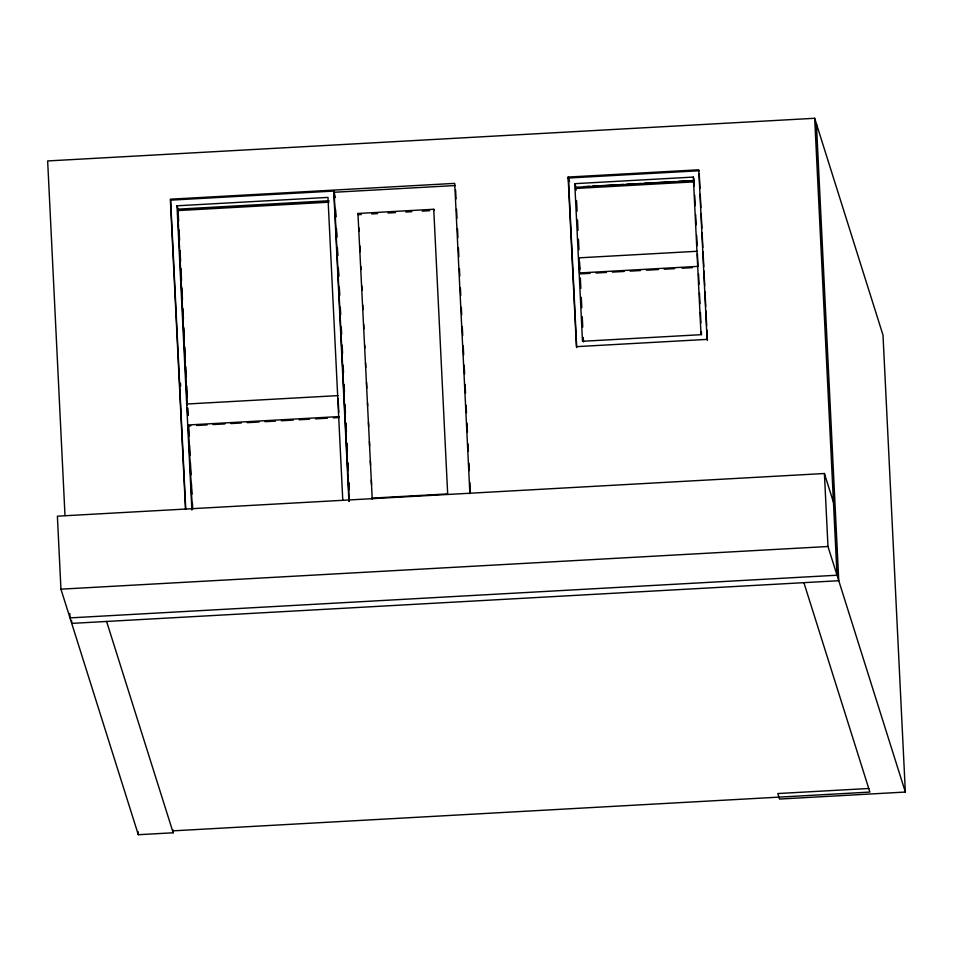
<?xml version="1.0" encoding="UTF-8"?>
<svg xmlns="http://www.w3.org/2000/svg" width="953" height="953" viewBox="0 0 953 953"><rect width="100%" height="100%" fill="white"/><g stroke="black" fill="none" stroke-linecap="round" stroke-linejoin="round"><path stroke-width="1.43" d="M868.755 788.488L777.803 793.551L779.53 799.055L905.35 792.05L883.002 335.111L814.684 118.279L47.65 160.95L64.995 515.525M568.119 177.055L698.787 169.789L707.09 339.387L576.422 346.654L568.119 177.055L569.56 181.606M334.932 197.39L333.741 191.076L170.635 200.142L185.74 508.962M699.097 170.754L568.429 178.02L576.72 347.619M455.379 185.525L334.11 192.268L349.215 501.087M191.875 510.058L176.996 205.8L327.963 197.402L342.77 500.17M693.319 177.079L701.027 334.694L582.486 341.281L574.778 183.679L693.319 177.079L694.082 179.474M176.996 205.8L178.044 209.148L329.023 200.749M583.903 186.645L589.788 186.311M592.73 186.145L623.631 184.429M626.586 184.263L641.298 183.452M644.24 183.286L675.153 181.558M678.095 181.404L692.807 180.582M574.778 183.679L575.91 187.264L694.451 180.665M329.047 202.179L177.711 210.589L187.217 405.001M575.338 188.48L694.034 181.868L694.249 186.323M372.254 499.324L357.947 213.472L433.746 209.267L434.115 210.458M361.306 214.508L358.328 214.675L357.947 213.472M371.706 213.925L377.65 213.603M388.05 213.019L395.483 212.602M405.883 212.031L411.827 211.697M422.227 211.125L429.66 210.708M590.145 273.344L579.769 273.916L578.721 257.858L697.274 251.27M579.46 272.963L698.013 266.375L697.405 254.01M596.066 273.011L606.442 272.439M612.362 272.105L624.215 271.45M630.147 271.117L640.523 270.545M646.444 270.211L658.297 269.556M664.229 269.222L674.605 268.651M682.014 268.234L692.378 267.662M186.478 404.036L337.981 395.614M187.503 425.014L339.006 416.58M187.801 425.967L190.779 425.8M196.711 425.479L207.111 424.895M213.055 424.561L224.932 423.906M230.876 423.573L241.276 422.989M247.22 422.667L259.097 422M265.041 421.679L275.441 421.095M281.373 420.761L293.262 420.106M299.206 419.773L309.594 419.189M315.538 418.867L327.427 418.2M333.359 417.867L339.304 417.545M371.873 498.133L447.672 493.916L433.746 209.267M833.458 502.231L824.405 473.51L57.383 516.181L60.944 589.168L138.316 834.721L173.184 832.779L173.041 829.813M60.944 589.168L827.978 546.498L905.35 792.05M172.588 830.873L869.886 792.074L803.891 582.664M578.721 257.858L579.031 258.823M106.593 621.451L173.184 832.779M816.411 123.783L838.759 580.722L71.737 623.393L71.582 620.427M814.684 118.279L837.032 575.219L69.998 617.889L69.783 613.506M824.405 473.51L827.978 546.498M699.24 173.696L699.955 188.444M700.252 194.341L700.896 207.623M701.182 213.52L701.908 228.267M702.123 232.687L702.837 247.435M703.064 251.866L703.779 266.614M703.993 271.033L704.72 285.781M705.006 291.678L705.732 306.425M705.947 310.857L706.661 325.604M706.888 330.024L707.388 340.352M694.689 195.222L695.202 205.61M695.63 214.52L696.143 224.908M696.643 235.296L697.155 245.683M698.537 273.88L699.037 284.268M699.478 293.179L699.99 303.566M700.419 312.465L700.931 322.853M701.36 331.763L701.515 334.729M575.91 187.264L576.053 190.243M576.565 200.642L577.077 211.054M577.506 219.976L578.018 230.388M578.459 239.31L578.971 249.71M579.543 261.61L579.912 269.044M580.341 277.966L580.853 288.378M581.294 297.288L581.806 307.7M582.235 316.622L582.748 327.034M583.26 337.445L583.474 341.901M579.162 261.563L579.567 269.806M455.605 189.981L456.034 198.891M456.547 209.279L456.975 218.189M457.488 228.577L457.928 237.488M458.429 247.875L458.869 256.786M459.453 268.663L459.811 276.084M460.394 287.973L460.752 295.394M461.335 307.271L461.705 314.693M462.276 326.569L462.717 335.48M463.229 345.868L463.658 354.778M464.171 365.166L464.599 374.076M465.112 384.476L465.552 393.375M466.124 405.251L466.493 412.685M467.006 423.072L467.435 431.983M468.018 443.86L468.376 451.281M468.959 463.158L469.329 470.579M469.9 482.456L470.341 491.367M469.877 493.666L454.7 183.369L170.337 199.189L185.513 509.486M358.983 228.017L359.126 230.983M359.853 245.803L360.139 251.735M360.865 266.566L361.008 269.532M361.806 285.84L362.021 290.284M362.748 305.115L362.974 309.558M363.689 324.389L363.915 328.833M364.713 345.141L364.856 348.107M365.583 362.926L365.797 367.381M366.524 382.201L366.81 388.133M367.536 402.964L367.679 405.93M368.477 422.239L368.692 426.682M369.419 441.513L369.645 445.956M370.36 460.775L370.586 465.231M371.313 480.05L371.527 484.505M335.516 209.267L335.885 216.688M336.457 228.577L336.897 237.476M337.41 247.875L337.767 255.297M338.422 268.663L338.791 276.084M339.363 287.961L339.733 295.382M340.316 307.259L340.674 314.681M341.257 326.557L341.615 333.979M342.198 345.856L342.568 353.289M343.14 365.166L343.509 372.587M344.093 384.464L344.45 391.886M345.105 405.251L345.462 412.673M345.975 423.061L346.416 431.971M346.987 443.848L347.357 451.269M347.94 463.146L348.298 470.579M348.881 482.456L349.239 489.878M334.491 193.471L334.706 197.926M335.289 209.803L335.659 217.224M336.23 229.101L336.6 236.523M337.183 248.399L337.541 255.821M338.124 267.698L338.553 276.608M339.065 286.996L339.423 294.429M340.078 307.783L340.376 313.728M341.031 327.093L341.388 334.515M341.901 344.903L342.33 353.813M342.913 365.69L343.283 373.111M343.854 384.988L344.224 392.41M344.807 404.286L345.165 411.72M345.748 423.597L346.106 431.018M346.689 442.895L347.13 451.805M347.631 462.193L348 469.615M348.655 482.98L348.941 488.913M333.741 191.076L348.917 501.373M338.112 398.402L338.803 412.387M178.044 209.148L178.628 221.025M179.069 229.935L179.569 240.323M180.081 250.71L180.593 261.098M180.951 268.52L181.535 280.396M181.892 287.818L182.476 299.683M182.916 308.593L183.417 318.981M183.858 327.892L184.37 338.279M184.799 347.178L185.311 357.566M185.74 366.476L186.252 376.864M186.693 385.774L187.264 397.639M187.777 408.027L188.134 415.448M188.646 425.836L189.159 436.236M189.587 445.134L190.1 455.522M190.457 462.944L191.041 474.82M191.482 483.719L191.982 494.119M192.423 503.017L192.709 508.95M187.36 407.967L187.717 415.389M188.229 425.777L192.292 508.89M180.474 383.142L180.629 386.108M138.173 831.755L138.316 834.721"/></g></svg>
